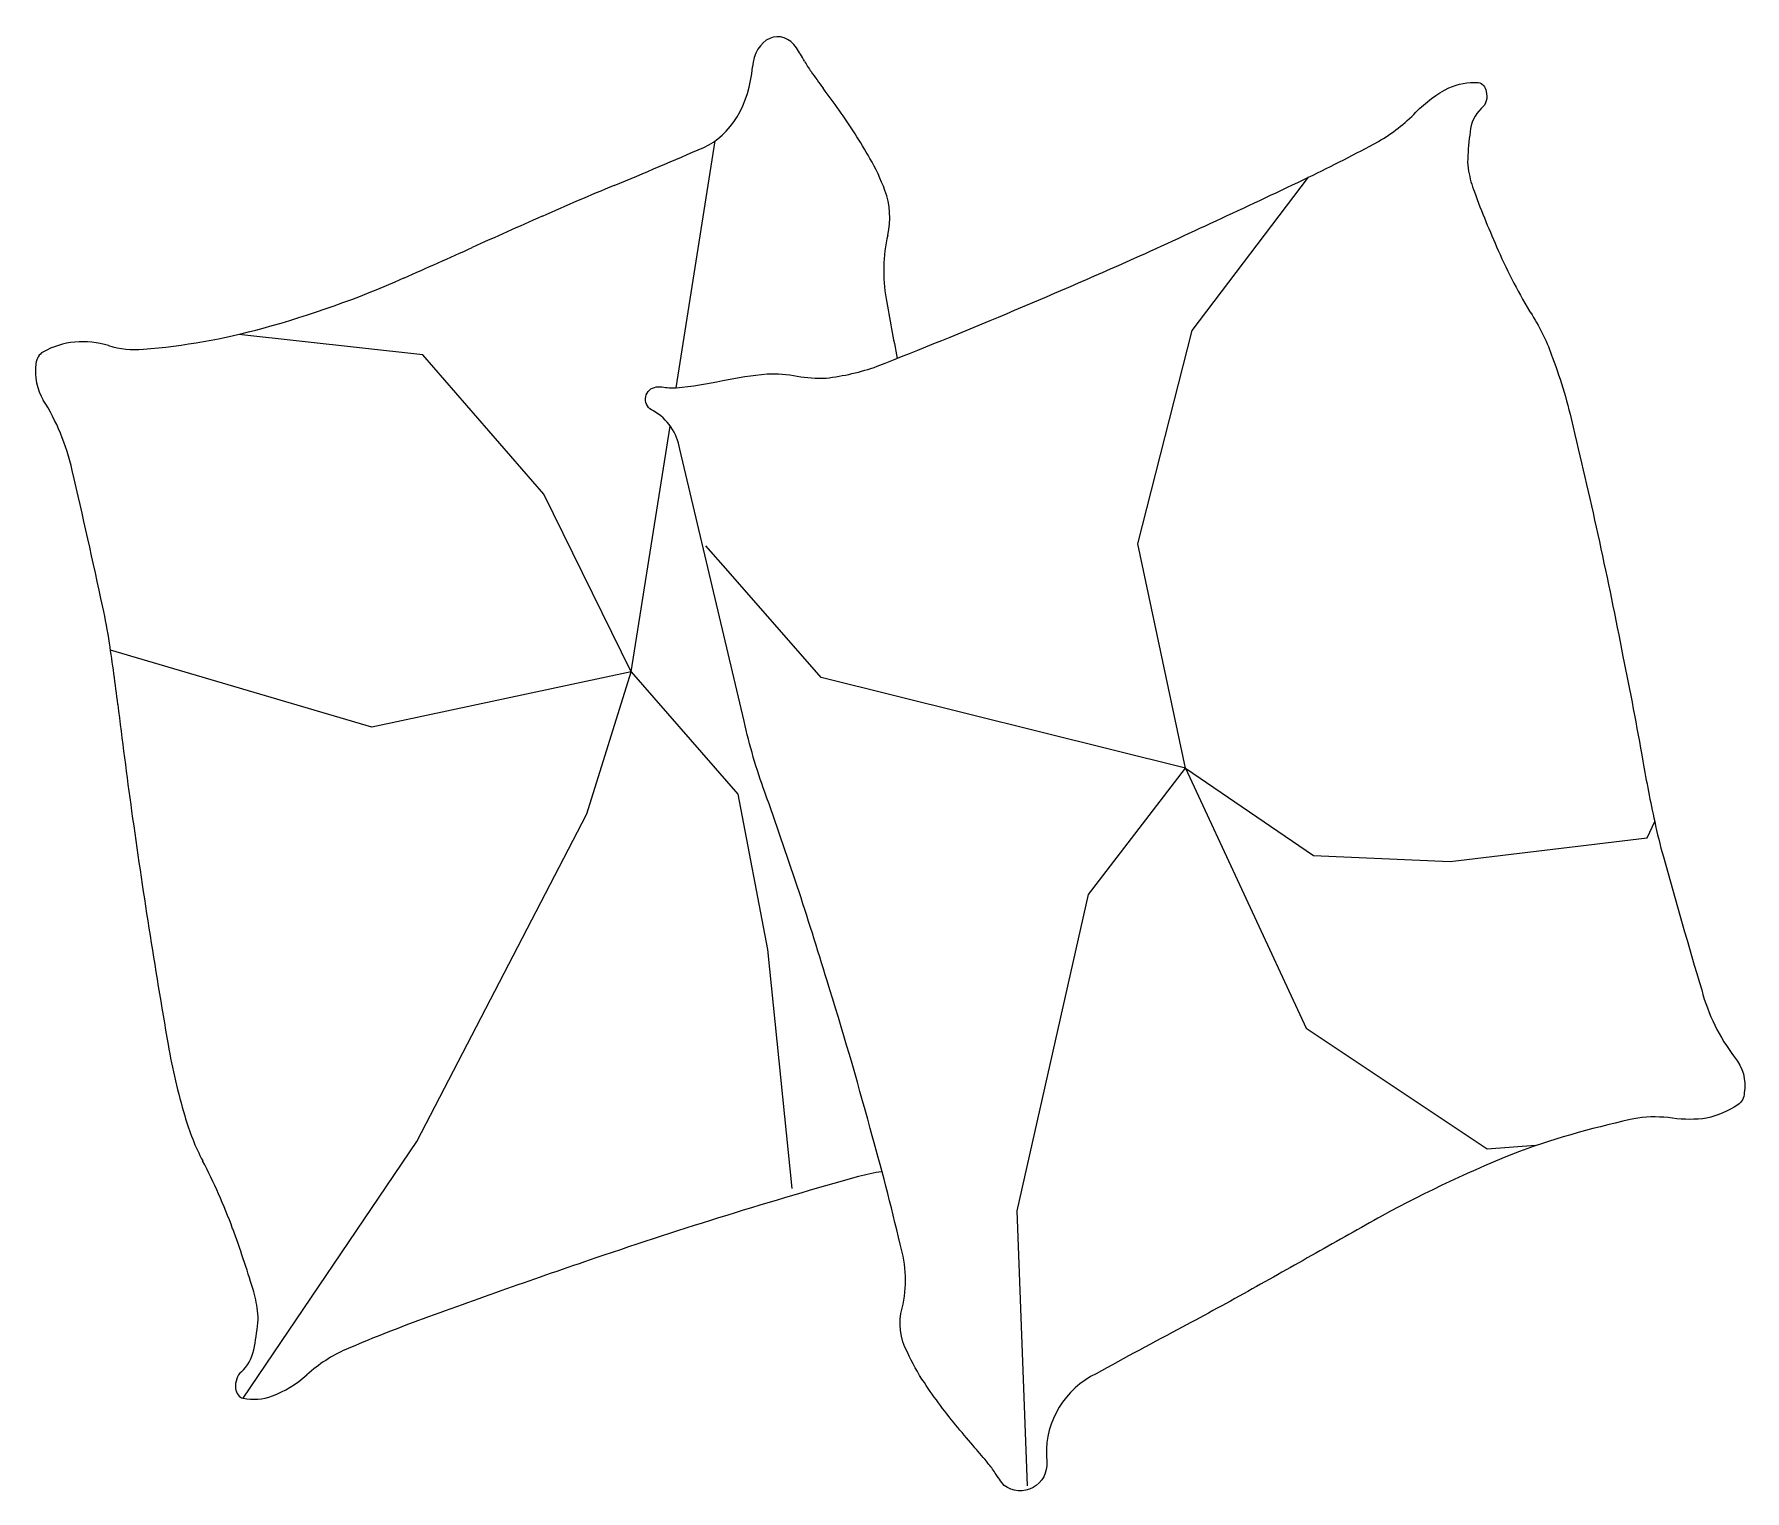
# Model space of a CAD drawing. Extents: x -21017 to -20328, y -26273 to -25686.
import ezdxf

# ---------------------------------------------------------------- set-up
doc = ezdxf.new("R2010")
doc.units = 0
doc.header["$LTSCALE"] = 20
doc.header["$MEASUREMENT"] = 0
doc.layers.get('0').update_dxf_attribs({"linetype": 'CONTINUOUS'})

msp = doc.modelspace()

# ---------------------------------------------------------------- linework, layer by layer
at = {"color": 5}
for p, q in [((-20758.61, -25828.36), (-20742.89, -25728.85)), ((-20550.61, -25805.26), (-20503.72, -25743.5)), ((-20860.74, -25815.08), (-20934.81, -25806.84)), ((-20572.55, -25891.14), (-20550.61, -25805.26)), ((-20811.89, -25871.25), (-20860.74, -25815.08)), ((-20776.7, -25942.83), (-20761.05, -25843.83)), ((-20776.7, -25942.83), (-20811.89, -25871.25)), ((-20553.36, -25981.6), (-20572.55, -25891.14)), ((-20737.58, -25902.23), (-20746.61, -25892.03)), ((-20700.21, -25945.03), (-20737.58, -25902.23)), ((-20881.23, -25965.03), (-20986.54, -25934.09)), ((-20776.7, -25942.83), (-20881.23, -25965.03)), ((-20794.56, -26000.04), (-20776.7, -25942.83)), ((-20776.7, -25942.83), (-20733.75, -25992)), ((-20553.36, -25981.6), (-20700.21, -25945.03)), ((-20592.44, -26032.45), (-20553.36, -25981.6)), ((-20553.36, -25981.6), (-20501.7, -26016.78)), ((-20553.36, -25981.6), (-20504.67, -26086.37)), ((-20733.75, -25992), (-20721.8, -26054.65)), ((-20863.11, -26131.97), (-20794.56, -26000.04)), ((-20367.3, -26009.64), (-20364.25, -26003.09)), ((-20446.62, -26019.22), (-20367.3, -26009.64)), ((-20501.7, -26016.78), (-20446.62, -26019.22)), ((-20621.12, -26159.9), (-20592.44, -26032.45)), ((-20721.8, -26054.65), (-20711.95, -26150.89)), ((-20504.67, -26086.37), (-20431.76, -26134.95)), ((-20933.14, -26235.45), (-20863.11, -26131.97)), ((-20431.76, -26134.95), (-20412.33, -26133.43)), ((-20617.01, -26270.75), (-20621.12, -26159.9))]:
    msp.add_line(p, q, dxfattribs=at)
msp.add_lwpolyline([(-20345.31, -26070.95, 0.101392), (-20332.05, -26098.03, -0.223768), (-20328.24, -26112.38, -0.25558), (-20330.75, -26117.29, -0.081563), (-20343.33, -26122.6, -0.071805), (-20357.02, -26122.62, 0.069985), (-20371.06, -26122.57, 0.03546), (-20418.73, -26135.99, 0.029432), (-20474.1, -26161.92, 0.001554), (-20500.85, -26176.99, -0.00152), (-20528.18, -26192.39, -0.004735), (-20556.47, -26207.78, 0.00382), (-20591.56, -26226.76, 0.296001), (-20609.25, -26261.08, -0.649774), (-20626.45, -26270.56, -0.02319), (-20630.02, -26265.58, 0.0288), (-20632.93, -26261.61, 0.005727), (-20638.17, -26255.4, -0.004358), (-20645.07, -26247.27, -0.027528), (-20658.58, -26229.17, -0.046214), (-20665.37, -26216.91, -0.194121), (-20667.52, -26199.1, 0.133719), (-20668.33, -26173.44, 0.011505), (-20680.36, -26126.78, 0.008882), (-20697.78, -26067.22, 0.012426), (-20722.84, -25991.28, -0.033612), (-20731.21, -25962.68), (-20745.82, -25900.77), (-20757.09, -25853.02, 0.224341), (-20767.79, -25837.59, -0.722772), (-20767.33, -25828.16, -0.103513), (-20764.32, -25827.96, 0.053465), (-20758.53, -25828.35, 0.030109), (-20739.84, -25825.44, -0.031436), (-20721.93, -25822.72, -0.05324), (-20709.85, -25823.61, 0.05518), (-20698.19, -25824.42, 0.056271), (-20677.57, -25819.67, 0.0108), (-20573.91, -25776.16, 0.00456), (-20503.72, -25743.5, 0.01125), (-20475.6, -25729.08, 0.069394), (-20460.49, -25717.31, -0.079756), (-20447.16, -25707.42, -0.106399), (-20435.41, -25705.27, -0.328642), (-20432.22, -25708.93, -0.299547), (-20434.15, -25715.85, 0.189917), (-20438.59, -25725.21, 0.033518), (-20439.58, -25736.14, 0.075627), (-20439.23, -25741.03, 0.053489), (-20436.9, -25749.42, 0.017838), (-20427.31, -25772.96, 0.038394), (-20413.69, -25798.97, -0.059529), (-20405.42, -25816.26, -0.035943), (-20397.12, -25844.25, -0.011245), (-20377.04, -25936.53, -0.006203), (-20369.02, -25978.82, 0.010783), (-20364.25, -26003.09, 0.019485), (-20360.75, -26017.28, 0.005062)], format="xyb", close=True, dxfattribs=at)
for centre, major_axis, start_param, end_param in [((-20717.73, -25700.44), (0, 13.58), -0.837345, 1.467521), ((-20751.57, -25741.11), (0, 74.32), -0.930088, -0.837345), ((-20677.9, -25667.86), (0, 48.22), 2.211505, 2.326673), ((-20756.39, -25695.1), (0, 38.26), 3.457977, 4.609114), ((-20481.53, -25421.05), (0, 408.03), 2.326673, 2.349579), ((-21075.43, -26202.52), (0, 704.52), -0.809446, -0.792013), ((-20818.96, -25876.61), (0, 232.12), -0.91953, -0.809446), ((-21518.37, -22591.77), (0, 3303.65), 3.442696, 3.457977), ((-20729.76, -25785.97), (0, 82.59), -1.104255, -0.91953), ((-20305.17, -27800.7), (0, 2150.66), 0.301103, 0.320043), ((-20690.58, -25759.66), (0, 24.1), 4.411985, 5.17893), ((-19276.88, -31937.38), (0, 6508.63), 0.320043, 0.326123), ((-20638.3, -25781.25), (0, 48.87), 1.270392, 1.802113), ((-22337.13, -19872.51), (0, 6227.54), 3.4615, 3.467716), ((-21025.2, -25152.64), (0, 665.2), 3.343805, 3.4615), ((-19891.07, -25546.59), (0, 1072.45), 1.802113, 1.825229), ((-20994.08, -25355), (0, 458.63), 3.202025, 3.343805), ((-21012.02, -25819.67), (0, 6.19), 0.393206, 1.394098), ((-20998.2, -25864.09), (0, 54.28), 0.067675, 0.393206), ((-20997.71, -25873.65), (0, 63.86), -0.219054, 0.067675), ((-20976.35, -25745.73), (0, 67.19), 2.922539, 3.202025), ((-21003.4, -25821.72), (0, 17.87), 1.394098, 2.274664), ((-21059.67, -25885.42), (0, 80.55), -1.271115, -0.866929), ((-23036.54, -26699.85), (0, 2839.33), -1.291362, -1.271115), ((-21127.86, -25969.61), (0, 191.74), -1.369291, -1.291362), ((-21414.47, -26047.68), (0, 581.77), -1.412422, -1.369291), ((-19681.59, -25678.66), (0, 1758), 1.72917, 1.753981), ((-19402.43, -25609.71), (0, 2136.55), 1.753981, 1.798959), ((-20810.18, -26045.56), (0, 209.62), 1.798959, 1.942668), ((-20896.27, -26090.32), (0, 86.41), 1.942668, 2.180503), ((-21076.61, -26258.27), (0, 206.88), -1.114588, -0.961089), ((-20168.8, -29429.41), (0, 3354.67), 0.206675, 0.249875), ((-20665.97, -26267.83), (0, 124.34), 0.104192, 0.206675), ((-21190.11, -26332.54), (0, 375.46), -1.185932, -1.114588), ((-19783.2, -31444), (0, 5433.83), 0.249875, 0.268115), ((-20958.29, -26207.34), (0, 41.97), -1.399683, -1.185932), ((-20939.32, -26202.97), (0, 16.31), 4.581569, 4.883502), ((-20988.38, -26194.36), (0, 82.28), 4.447549, 4.581569), ((-20685.42, -27065.29), (0, 892.88), 0.268115, 0.313113), ((-20939.75, -26211.94), (0, 15.1), 3.696823, 4.447549), ((-20872.17, -26296.19), (0, 84.48), 0.313113, 0.590245), ((-20931.13, -26230.48), (0, 6.72), 0.55523, 1.719394), ((-20934.22, -26172.71), (0, 64.15), 3.413487, 3.731838), ((-20932.6, -26230.78), (0, 4.73), 1.719394, 2.989484), ((-20928.87, -26198.3), (0, 37.59), 2.989484, 3.413487)]:
    msp.add_ellipse(centre, major_axis=major_axis, ratio=0.750002, start_param=start_param, end_param=end_param, dxfattribs=at)

doc.saveas('drawing.dxf')
